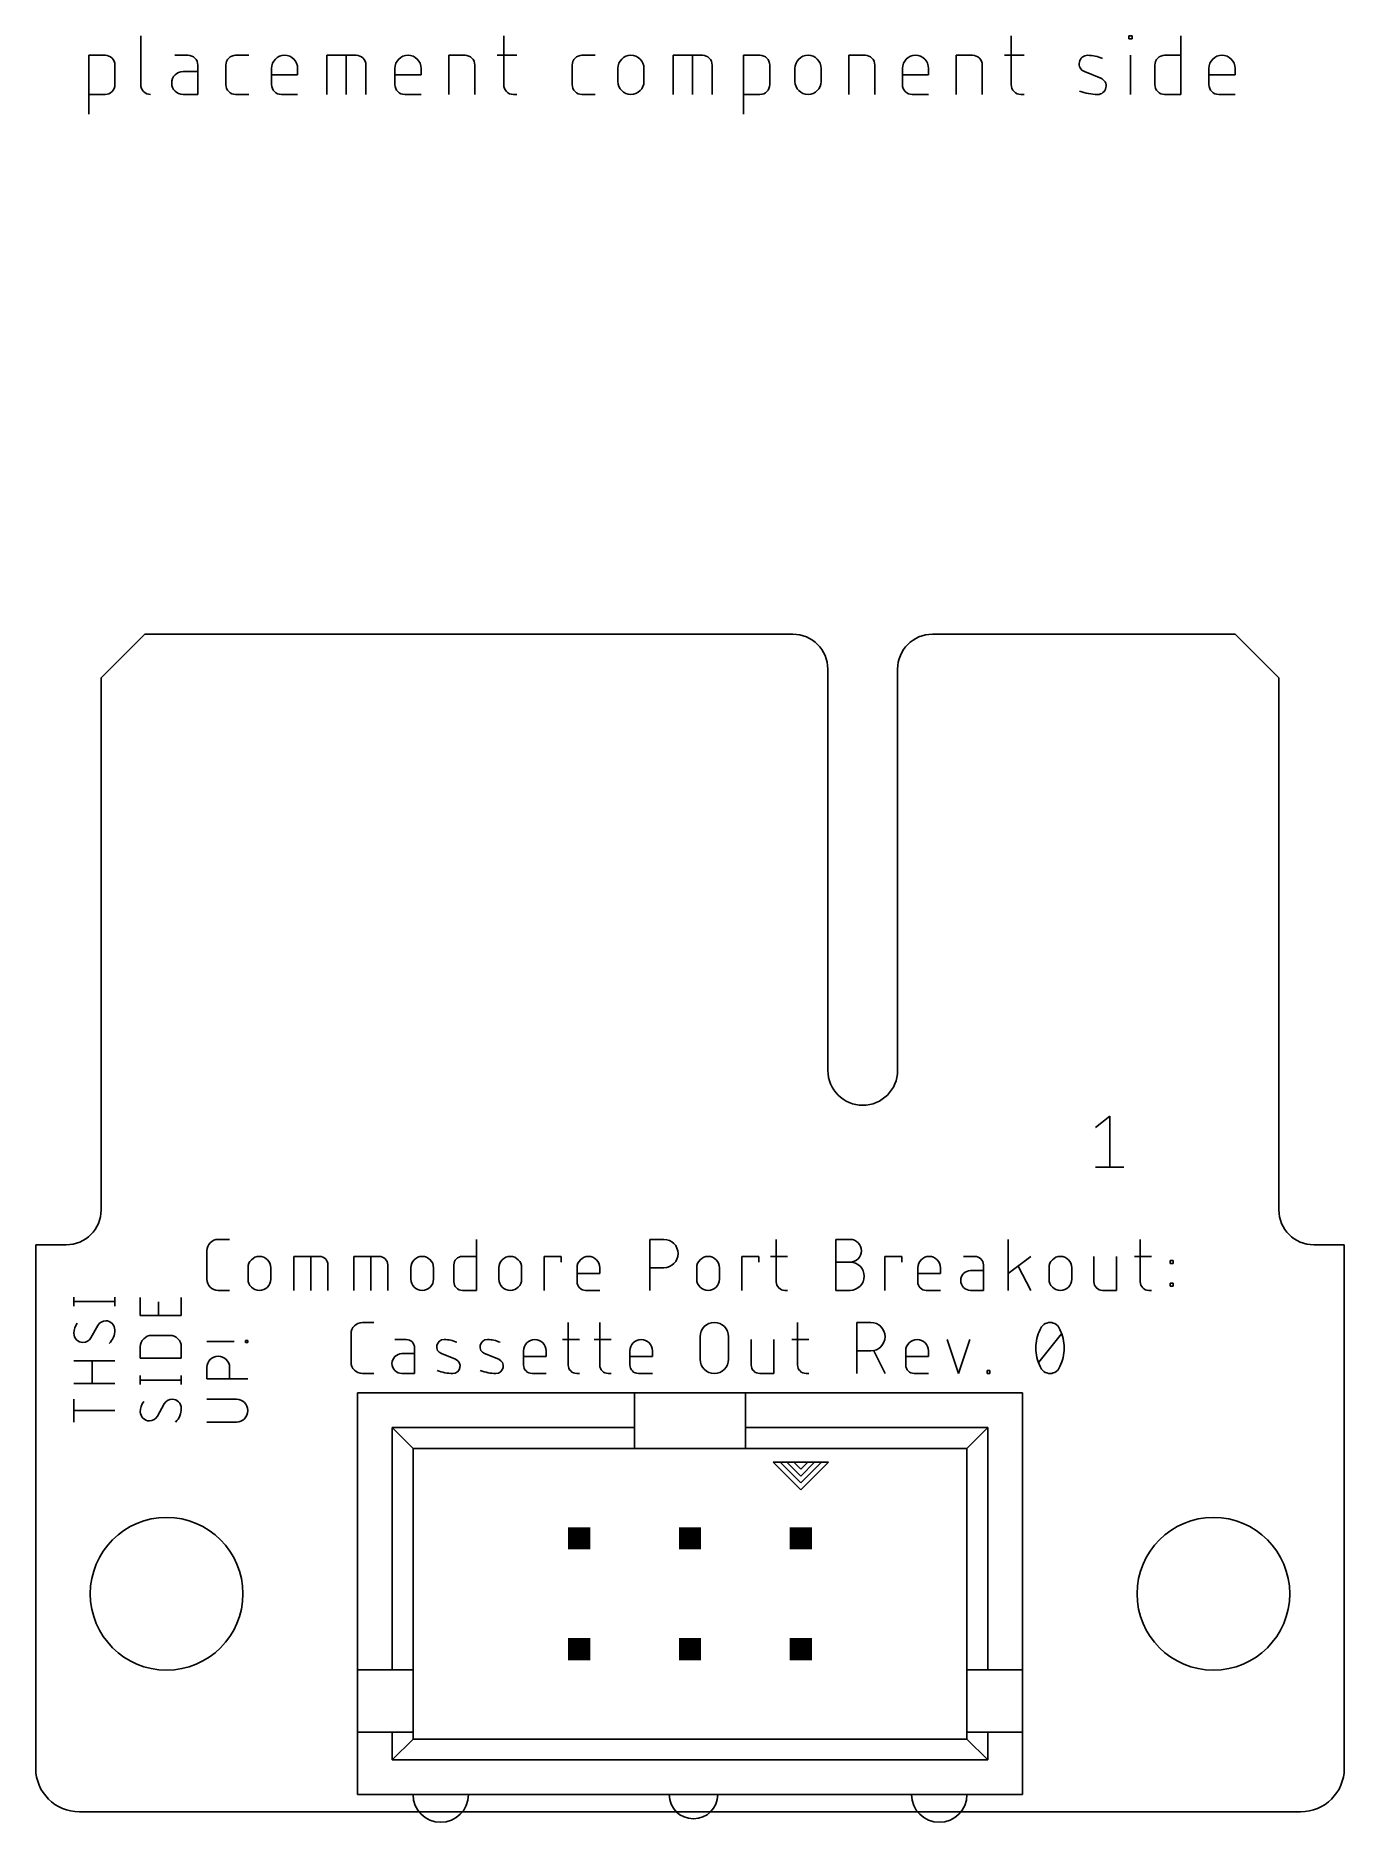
# Model space of a CAD drawing. Extents: x 0 to 30, y -0.2 to 40.7.
import ezdxf

# ---------------------------------------------------------------- set-up
doc = ezdxf.new("R2010")
doc.units = 0
for name, color, linetype in [('20', 30, 'CONTINUOUS'), ('21', 253, 'CONTINUOUS'), ('51', 253, 'CONTINUOUS')]:
    doc.layers.add(name, color=color, linetype=linetype)

# ---------------------------------------------------------------- blocks, each defined once
blk = doc.blocks.new('RECT')
blk.add_solid([(-0.5, -0.5), (0.5, -0.5), (-0.5, 0.5), (0.5, 0.5)])

msp = doc.modelspace()

# ---------------------------------------------------------------- linework, layer by layer
at = {"layer": '20'}
for p, q in [((2.5, 27), (1.5, 26)), ((17.36, 27), (2.5, 27)), ((26, 27), (20.56, 27)), ((26, 27), (27.5, 27)), ((27.5, 27), (28.5, 26)), ((1.5, 26), (1.5, 15)), ((18.16, 17), (18.16, 26.2)), ((19.76, 26.2), (19.76, 17)), ((28.5, 26), (28.5, 15)), ((1.5, 15), (1.5, 13.8)), ((28.5, 15), (28.5, 13.8)), ((0, 1), (0, 13)), ((0.7, 13), (0, 13)), ((29.3, 13), (30, 13)), ((30, 13), (30, 1)), ((29, 0), (1, 0))]:
    msp.add_line(p, q, dxfattribs=at)
for centre in [(3, 5), (27, 5)]:
    msp.add_circle(centre, 1.75, dxfattribs=at)
for centre, radius, start, end in [((17.36, 26.2), 0.8, 0, 90), ((20.56, 26.2), 0.8, 90, 180), ((18.96, 17), 0.8, 180, 270), ((18.96, 17), 0.8, 270, 0), ((0.7, 13.8), 0.8, 270, 0), ((29.3, 13.8), 0.8, 180, 270), ((1, 1), 1, 180, 270), ((29, 1), 1, 270, 0)]:
    msp.add_arc(centre, radius, start, end, dxfattribs=at)
at = {"layer": '21'}
for p, q in [((2.4073, 40.7214), (2.4073, 39.5995)), ((10.7281, 40.7214), (10.7281, 39.5995)), ((22.3634, 40.7214), (22.3634, 39.5995)), ((25.0607, 40.6466), (25.0607, 40.7214)), ((25.0607, 40.7214), (25.1355, 40.7214)), ((25.1355, 40.6466), (25.0607, 40.6466)), ((25.1355, 40.7214), (25.1355, 40.6466)), ((26.2556, 40.7214), (26.2556, 39.3752)), ((1.2177, 38.9264), (1.2177, 40.2726)), ((1.2177, 40.2726), (1.5916, 40.2726)), ((3.4908, 40.2726), (3.1916, 40.2726)), ((4.5837, 40.2726), (4.8829, 40.2726)), ((6.6718, 39.3752), (6.6718, 40.2726)), ((6.6718, 40.2726), (7.3449, 40.2726)), ((7.1205, 39.3752), (7.1205, 40.2726)), ((9.4678, 39.3752), (9.4678, 40.2726)), ((9.4678, 40.2726), (9.8417, 40.2726)), ((10.5785, 40.2726), (11.0273, 40.2726)), ((12.5231, 40.2726), (12.8222, 40.2726)), ((14.6111, 39.3752), (14.6111, 40.2726)), ((14.6111, 40.2726), (15.2842, 40.2726)), ((15.0598, 39.3752), (15.0598, 40.2726)), ((16.2294, 38.9264), (16.2294, 40.2726)), ((16.2294, 40.2726), (16.6033, 40.2726)), ((18.6391, 39.3752), (18.6391, 40.2726)), ((18.6391, 40.2726), (19.013, 40.2726)), ((21.103, 39.3752), (21.103, 40.2726)), ((21.103, 40.2726), (21.477, 40.2726)), ((22.2138, 40.2726), (22.6625, 40.2726)), ((25.0981, 39.3752), (25.0981, 40.2726)), ((25.8816, 40.2726), (26.2556, 40.2726)), ((1.816, 40.0483), (1.816, 39.5995)), ((3.7152, 39.8987), (3.3786, 39.8987)), ((3.7152, 39.3752), (3.7152, 40.0483)), ((4.3594, 39.5995), (4.3594, 40.0483)), ((5.4069, 39.5995), (5.4069, 39.9735)), ((6.0052, 39.8239), (5.4069, 39.8239)), ((6.0052, 39.9735), (6.0052, 39.8239)), ((7.5692, 40.0483), (7.5692, 39.3752)), ((8.2358, 39.5995), (8.2358, 39.9735)), ((8.8341, 39.8239), (8.2358, 39.8239)), ((8.8341, 39.9735), (8.8341, 39.8239)), ((10.0661, 40.0483), (10.0661, 39.3752)), ((12.2987, 39.5995), (12.2987, 40.0483)), ((13.3462, 39.6743), (13.3462, 39.9735)), ((13.9445, 39.9735), (13.9445, 39.6743)), ((15.5086, 40.0483), (15.5086, 39.3752)), ((16.8277, 40.0483), (16.8277, 39.5995)), ((17.4071, 39.6743), (17.4071, 39.9735)), ((18.0054, 39.9735), (18.0054, 39.6743)), ((19.2374, 40.0483), (19.2374, 39.3752)), ((19.8711, 39.5995), (19.8711, 39.9735)), ((20.4694, 39.8239), (19.8711, 39.8239)), ((20.4694, 39.9735), (20.4694, 39.8239)), ((21.7014, 40.0483), (21.7014, 39.3752)), ((24.4181, 39.7491), (24.0442, 39.8987)), ((25.6573, 39.5995), (25.6573, 40.0483)), ((26.8978, 39.5995), (26.8978, 39.9735)), ((27.4962, 39.8239), (26.8978, 39.8239)), ((27.4962, 39.9735), (27.4962, 39.8239)), ((1.5916, 39.3752), (1.2177, 39.3752)), ((3.3786, 39.3752), (3.7152, 39.3752)), ((4.8829, 39.3752), (4.5837, 39.3752)), ((6.0052, 39.3752), (5.6312, 39.3752)), ((8.8341, 39.3752), (8.4602, 39.3752)), ((10.9525, 39.3752), (11.0273, 39.3752)), ((12.8222, 39.3752), (12.5231, 39.3752)), ((16.6033, 39.3752), (16.2294, 39.3752)), ((20.4694, 39.3752), (20.0954, 39.3752)), ((22.5877, 39.3752), (22.6625, 39.3752)), ((26.2556, 39.3752), (25.8816, 39.3752)), ((27.4962, 39.3752), (27.1222, 39.3752)), ((24.3001, 15.6896), (24.6246, 15.9492)), ((24.6246, 15.9492), (24.6246, 14.7808)), ((24.3001, 14.7808), (24.9492, 14.7808)), ((4.1829, 13.1242), (4.4425, 13.1242)), ((10.1056, 13.1242), (10.1056, 11.9558)), ((14.0781, 11.9558), (14.0781, 13.1242)), ((14.0781, 13.1242), (14.4027, 13.1242)), ((16.9786, 13.1242), (16.9786, 12.1505)), ((18.3453, 11.9558), (18.3453, 13.1242)), ((18.3453, 13.1242), (18.6698, 13.1242)), ((22.293, 11.9558), (22.293, 13.1242)), ((25.3225, 13.1242), (25.3225, 12.1505)), ((3.9232, 12.2154), (3.9232, 12.8646)), ((5.9191, 11.9558), (5.9191, 12.7347)), ((5.9191, 12.7347), (6.5033, 12.7347)), ((6.3085, 11.9558), (6.3085, 12.7347)), ((7.2907, 11.9558), (7.2907, 12.7347)), ((7.2907, 12.7347), (7.8749, 12.7347)), ((7.6801, 11.9558), (7.6801, 12.7347)), ((9.781, 12.7347), (10.1056, 12.7347)), ((11.6562, 11.9558), (11.6562, 12.7347)), ((11.6562, 12.7347), (12.0457, 12.7347)), ((12.0457, 12.7347), (12.0457, 12.6049)), ((16.1901, 11.9558), (16.1901, 12.7347)), ((16.1901, 12.7347), (16.5796, 12.7347)), ((16.5796, 12.7347), (16.5796, 12.6049)), ((16.8487, 12.7347), (17.2382, 12.7347)), ((19.4667, 11.9558), (19.4667, 12.7347)), ((19.4667, 12.7347), (19.8562, 12.7347)), ((19.8562, 12.7347), (19.8562, 12.6049)), ((21.5313, 12.7347), (21.2717, 12.7347)), ((22.8123, 12.7347), (22.293, 12.3453)), ((24.2607, 12.7347), (24.2607, 12.1505)), ((24.7799, 11.9558), (24.7799, 12.7347)), ((25.1926, 12.7347), (25.5821, 12.7347)), ((4.8678, 12.2154), (4.8678, 12.4751)), ((5.3871, 12.4751), (5.3871, 12.2154)), ((6.698, 12.54), (6.698, 11.9558)), ((8.0696, 12.54), (8.0696, 11.9558)), ((8.6016, 12.2154), (8.6016, 12.4751)), ((9.1209, 12.4751), (9.1209, 12.2154)), ((9.5863, 12.1505), (9.5863, 12.54)), ((10.6209, 12.2154), (10.6209, 12.4751)), ((11.1402, 12.4751), (11.1402, 12.2154)), ((12.4116, 12.1505), (12.4116, 12.4751)), ((12.9309, 12.3453), (12.4116, 12.3453)), ((12.9309, 12.4751), (12.9309, 12.3453)), ((14.4027, 12.4751), (14.0781, 12.4751)), ((15.1548, 12.2154), (15.1548, 12.4751)), ((15.6741, 12.4751), (15.6741, 12.2154)), ((18.3453, 12.6049), (18.6698, 12.6049)), ((20.2221, 12.1505), (20.2221, 12.4751)), ((20.7414, 12.3453), (20.2221, 12.3453)), ((20.7414, 12.4751), (20.7414, 12.3453)), ((21.7261, 12.4102), (21.434, 12.4102)), ((21.7261, 11.9558), (21.7261, 12.54)), ((22.8123, 11.9558), (22.5202, 12.5075)), ((23.232, 12.2154), (23.232, 12.4751)), ((23.7513, 12.4751), (23.7513, 12.2154)), ((26.0118, 12.5725), (26.0118, 12.6374)), ((26.0118, 12.6374), (26.0768, 12.6374)), ((26.0768, 12.5725), (26.0118, 12.5725)), ((26.0768, 12.6374), (26.0768, 12.5725)), ((4.4425, 11.9558), (4.1829, 11.9558)), ((10.1056, 11.9558), (9.781, 11.9558)), ((12.9309, 11.9558), (12.6063, 11.9558)), ((17.1733, 11.9558), (17.2382, 11.9558)), ((18.6698, 11.9558), (18.3453, 11.9558)), ((20.7414, 11.9558), (20.4168, 11.9558)), ((21.434, 11.9558), (21.7261, 11.9558)), ((24.4554, 11.9558), (24.7799, 11.9558)), ((25.5172, 11.9558), (25.5821, 11.9558)), ((26.0118, 12.0532), (26.0118, 12.1181)), ((26.0118, 12.1181), (26.0768, 12.1181)), ((26.0768, 12.0532), (26.0118, 12.0532)), ((26.0768, 12.1181), (26.0768, 12.0532)), ((0.8741, 11.5941), (0.8741, 11.8029)), ((0.8741, 11.6985), (1.8139, 11.6985)), ((1.8139, 11.5941), (1.8139, 11.8029)), ((2.3981, 11.3782), (2.3981, 11.7959)), ((2.8158, 11.3782), (2.8158, 11.6915)), ((3.3379, 11.7959), (3.3379, 11.3782)), ((1.4223, 11.1541), (1.2657, 10.8669)), ((3.3379, 11.3782), (2.3981, 11.3782)), ((7.4889, 11.2192), (7.7485, 11.2192)), ((12.2074, 11.2192), (12.2074, 10.2455)), ((12.9313, 11.2192), (12.9313, 10.2455)), ((17.4651, 11.2192), (17.4651, 10.2455)), ((18.8223, 10.0508), (18.8223, 11.2192)), ((18.8223, 11.2192), (19.1469, 11.2192)), ((2.3981, 10.4011), (2.3981, 10.6622)), ((2.6592, 10.9232), (3.0768, 10.9232)), ((3.3379, 10.6622), (3.3379, 10.4011)), ((4.5486, 10.7841), (3.9221, 10.7841)), ((4.8097, 10.758), (4.8097, 10.8102)), ((4.8097, 10.8102), (4.8619, 10.8102)), ((4.8619, 10.758), (4.8097, 10.758)), ((4.8619, 10.8102), (4.8619, 10.758)), ((7.2292, 10.3104), (7.2292, 10.9596)), ((8.4924, 10.8297), (8.2328, 10.8297)), ((12.0775, 10.8297), (12.467, 10.8297)), ((12.8014, 10.8297), (13.1909, 10.8297)), ((15.2335, 10.3754), (15.2335, 10.8946)), ((15.8826, 10.8946), (15.8826, 10.3754)), ((16.4033, 10.8297), (16.4033, 10.2455)), ((16.9226, 10.0508), (16.9226, 10.8297)), ((17.3353, 10.8297), (17.7248, 10.8297)), ((20.8991, 10.8297), (21.1588, 10.0508)), ((21.1588, 10.0508), (21.4184, 10.8297)), ((22.9946, 10.3104), (23.5139, 10.9596)), ((0.8741, 10.3441), (1.8139, 10.3441)), ((1.2918, 9.822), (1.2918, 10.3441)), ((3.3379, 10.4011), (2.3981, 10.4011)), ((8.6872, 10.5052), (8.3951, 10.5052)), ((8.6872, 10.0508), (8.6872, 10.635)), ((9.6244, 10.3754), (9.2998, 10.5052)), ((10.615, 10.3754), (10.2904, 10.5052)), ((11.1837, 10.2455), (11.1837, 10.5701)), ((11.7029, 10.4403), (11.1837, 10.4403)), ((11.7029, 10.5701), (11.7029, 10.4403)), ((13.6221, 10.2455), (13.6221, 10.5701)), ((14.1413, 10.4403), (13.6221, 10.4403)), ((14.1413, 10.5701), (14.1413, 10.4403)), ((19.1469, 10.5701), (18.8223, 10.5701)), ((19.4714, 10.0508), (19.2118, 10.5701)), ((19.9466, 10.2455), (19.9466, 10.5701)), ((20.4659, 10.4403), (19.9466, 10.4403)), ((20.4659, 10.5701), (20.4659, 10.4403)), ((2.3981, 9.7958), (2.3981, 10.0046)), ((2.3981, 9.9002), (3.3379, 9.9002)), ((3.3379, 9.7958), (3.3379, 10.0046)), ((3.9221, 9.9266), (3.9221, 10.1876)), ((4.8619, 9.9266), (3.9221, 9.9266)), ((4.4442, 10.1876), (4.4442, 9.9266)), ((7.7485, 10.0508), (7.4889, 10.0508)), ((8.3951, 10.0508), (8.6872, 10.0508)), ((11.7029, 10.0508), (11.3784, 10.0508)), ((12.4021, 10.0508), (12.467, 10.0508)), ((13.126, 10.0508), (13.1909, 10.0508)), ((14.1413, 10.0508), (13.8168, 10.0508)), ((16.5981, 10.0508), (16.9226, 10.0508)), ((17.6599, 10.0508), (17.7248, 10.0508)), ((20.4659, 10.0508), (20.1414, 10.0508)), ((21.8121, 10.0508), (21.8121, 10.1157)), ((21.8121, 10.1157), (21.877, 10.1157)), ((21.877, 10.0508), (21.8121, 10.0508)), ((21.877, 10.1157), (21.877, 10.0508)), ((1.8139, 9.822), (0.8741, 9.822)), ((0.8741, 8.9381), (0.8741, 9.4602)), ((4.6008, 9.4602), (3.9221, 9.4602)), ((7.38, 3.2537), (7.38, 9.6038)), ((7.38, 9.6038), (13.73, 9.6038)), ((13.73, 9.6038), (16.27, 9.6038)), ((13.73, 8.81), (13.73, 9.6038)), ((16.27, 9.6038), (22.62, 9.6038)), ((16.27, 8.81), (16.27, 9.6038)), ((22.62, 9.6038), (22.62, 3.2537)), ((1.8139, 9.1992), (0.8741, 9.1992)), ((2.9463, 9.3558), (2.7897, 9.0686)), ((3.9221, 8.9381), (4.6008, 8.9381)), ((13.73, 8.81), (8.1737, 8.81)), ((8.1737, 3.2537), (8.1737, 8.81)), ((8.65, 8.3338), (8.1737, 8.81)), ((13.73, 8.3338), (13.73, 8.81)), ((16.27, 8.3338), (16.27, 8.81)), ((16.27, 8.81), (21.8263, 8.81)), ((21.8263, 8.81), (21.35, 8.3338)), ((21.8263, 3.2537), (21.8263, 8.81)), ((8.65, 3.2537), (8.65, 8.3338)), ((8.65, 8.3338), (13.73, 8.3338)), ((13.73, 8.3338), (16.27, 8.3338)), ((16.27, 8.3338), (21.35, 8.3338)), ((21.35, 8.3338), (21.35, 3.2537)), ((17.0638, 8.0162), (16.905, 8.0162)), ((16.905, 8.0162), (17.54, 7.3812)), ((17.2225, 8.0162), (17.0638, 8.0162)), ((17.0638, 8.0162), (17.54, 7.54)), ((17.3813, 8.0162), (17.2225, 8.0162)), ((17.2225, 8.0162), (17.54, 7.6987)), ((17.6988, 8.0162), (17.3813, 8.0162)), ((17.3813, 8.0162), (17.54, 7.8575)), ((17.54, 7.3812), (18.175, 8.0162)), ((17.54, 7.54), (18.0163, 8.0162)), ((17.54, 7.6987), (17.8575, 8.0162)), ((17.54, 7.8575), (17.6988, 8.0162)), ((17.8575, 8.0162), (17.6988, 8.0162)), ((18.0163, 8.0162), (17.8575, 8.0162)), ((18.175, 8.0162), (18.0163, 8.0162)), ((7.38, 1.825), (7.38, 3.2537)), ((8.1737, 3.2537), (7.38, 3.2537)), ((8.65, 3.2537), (8.1737, 3.2537)), ((8.65, 1.825), (8.65, 3.2537)), ((21.35, 3.2537), (21.35, 1.825)), ((21.35, 3.2537), (21.8263, 3.2537)), ((21.8263, 3.2537), (22.62, 3.2537)), ((22.62, 3.2537), (22.62, 1.825)), ((7.38, 0.3962), (7.38, 1.825)), ((8.1737, 1.825), (7.38, 1.825)), ((8.65, 1.825), (8.1737, 1.825)), ((8.1737, 1.825), (8.1737, 1.19)), ((8.65, 1.6662), (8.1737, 1.19)), ((8.65, 1.6662), (8.65, 1.825)), ((21.35, 1.6662), (8.65, 1.6662)), ((21.35, 1.825), (21.35, 1.6662)), ((21.35, 1.825), (21.8263, 1.825)), ((21.8263, 1.19), (21.35, 1.6662)), ((21.8263, 1.825), (22.62, 1.825)), ((21.8263, 1.19), (21.8263, 1.825)), ((22.62, 1.825), (22.62, 0.3962)), ((21.8263, 1.19), (8.1737, 1.19)), ((22.62, 0.3962), (7.38, 0.3962))]:
    msp.add_line(p, q, dxfattribs=at)
for centre, radius, start, end in [((1.5916, 40.0483), 0.2244, 0, 90), ((3.4908, 40.0483), 0.2244, 0, 90), ((4.5837, 40.0483), 0.2244, 89.9992, 180), ((5.706, 39.9735), 0.2992, 0, 180), ((7.3449, 40.0483), 0.2244, 0, 90), ((8.535, 39.9735), 0.2992, 0, 180), ((9.8417, 40.0483), 0.2244, 0, 90), ((12.5231, 40.0483), 0.2244, 89.9992, 180), ((13.6454, 39.9735), 0.2992, 0, 180), ((15.2842, 40.0483), 0.2244, 0, 90), ((16.6033, 40.0483), 0.2244, 0, 90), ((17.7063, 39.9735), 0.2992, 0, 180), ((19.013, 40.0483), 0.2244, 0, 90), ((20.1702, 39.9735), 0.2992, 0, 180), ((21.477, 40.0483), 0.2244, 0, 90), ((24.1162, 40.0787), 0.1939, 89.181, 248.1986), ((24.1068, 39.4234), 0.8493, 65.7609, 89.181), ((25.8816, 40.0483), 0.2244, 89.9992, 180), ((27.197, 39.9735), 0.2992, 0, 180), ((3.3786, 39.6369), 0.2618, 90, 270), ((24.3461, 39.569), 0.1939, 269.181, 68.1986), ((1.5916, 39.5995), 0.2244, 270.0008, 0), ((2.6316, 39.5995), 0.2244, 180, 270), ((4.5837, 39.5995), 0.2244, 180, 270), ((5.6312, 39.5995), 0.2244, 180, 270), ((8.4602, 39.5995), 0.2244, 180, 270), ((10.9525, 39.5995), 0.2244, 180, 270), ((12.5231, 39.5995), 0.2244, 180, 270), ((13.6454, 39.6743), 0.2992, 180, 0), ((16.6033, 39.5995), 0.2244, 270.0008, 0), ((17.7063, 39.6743), 0.2992, 180, 0), ((20.0954, 39.5995), 0.2244, 180, 270), ((22.5877, 39.5995), 0.2244, 180, 270), ((24.3615, 40.6435), 1.2684, 250.2096, 269.181), ((25.8816, 39.5995), 0.2244, 180, 270), ((27.1222, 39.5995), 0.2244, 180, 270), ((4.1829, 12.8646), 0.2596, 90.0007, 180), ((14.4027, 12.7996), 0.3246, 270, 90), ((18.6698, 12.8646), 0.2596, 270, 90), ((5.1274, 12.4751), 0.2596, 0, 180), ((6.5033, 12.54), 0.1947, 0, 90), ((7.8749, 12.54), 0.1947, 0, 90), ((8.8612, 12.4751), 0.2596, 0, 180), ((9.781, 12.54), 0.1947, 90, 180), ((10.8805, 12.4751), 0.2596, 0, 180), ((12.6712, 12.4751), 0.2596, 0, 180), ((15.4144, 12.4751), 0.2596, 0, 180), ((20.4817, 12.4751), 0.2596, 0, 180), ((21.5313, 12.54), 0.1947, 0, 90), ((23.4916, 12.4751), 0.2596, 0, 180), ((18.6698, 12.2804), 0.3246, 270, 90), ((21.434, 12.183), 0.2272, 90, 270), ((4.1829, 12.2154), 0.2596, 180, 270), ((5.1274, 12.2154), 0.2596, 180, 0), ((8.8612, 12.2154), 0.2596, 180, 0), ((9.781, 12.1505), 0.1947, 180, 270), ((10.8805, 12.2154), 0.2596, 180, 0), ((12.6063, 12.1505), 0.1947, 180, 270), ((15.4144, 12.2154), 0.2596, 180, 0), ((17.1733, 12.1505), 0.1947, 180, 270), ((20.4168, 12.1505), 0.1947, 180, 270), ((23.4916, 12.2154), 0.2596, 180, 0), ((24.4554, 12.1505), 0.1947, 180, 270), ((25.5172, 12.1505), 0.1947, 180, 270), ((1.2657, 10.9714), 0.3916, 143.1292, 180), ((1.6051, 11.0464), 0.2121, 90.0001, 149.4899), ((1.6051, 11.0497), 0.2088, 0, 90), ((7.4889, 10.9596), 0.2596, 90.0007, 180), ((15.5581, 10.8946), 0.3246, 0, 180), ((19.1469, 10.8946), 0.3246, 270, 90), ((23.2543, 10.979), 0.2402, 90, 161.0751), ((23.2543, 10.979), 0.2402, 18.9248, 90.0002), ((1.0829, 10.9714), 0.2088, 180, 270), ((1.0829, 10.9746), 0.2121, 269.9997, 329.4903), ((1.3727, 11.0497), 0.4412, 314.7611, 359.9999), ((2.6592, 10.6622), 0.2611, 90, 180), ((3.0768, 10.6622), 0.2611, 359.9993, 90), ((8.4924, 10.635), 0.1947, 0, 90), ((9.3623, 10.6614), 0.1683, 89.1818, 248.1989), ((9.3542, 10.0927), 0.7371, 65.7612, 89.1819), ((10.3529, 10.6614), 0.1683, 89.1818, 248.1989), ((10.3448, 10.0927), 0.7371, 65.7612, 89.1819), ((11.4433, 10.5701), 0.2596, 0, 180), ((13.8817, 10.5701), 0.2596, 0, 180), ((20.2063, 10.5701), 0.2596, 0, 180), ((23.8926, 10.635), 0.9628, 154.0109, 180.0001), ((22.616, 10.635), 0.9629, 359.9999, 25.9891), ((4.1832, 10.1876), 0.2611, 0, 180), ((7.4889, 10.3104), 0.2596, 180, 270), ((8.3951, 10.278), 0.2272, 90, 270), ((9.5619, 10.2191), 0.1683, 269.1818, 68.1989), ((10.5525, 10.2191), 0.1683, 269.1818, 68.1989), ((11.3784, 10.2455), 0.1947, 180, 270), ((12.4021, 10.2455), 0.1947, 180, 270), ((13.126, 10.2455), 0.1947, 180, 270), ((13.8168, 10.2455), 0.1947, 180, 270), ((15.5581, 10.3754), 0.3246, 180, 0), ((16.5981, 10.2455), 0.1947, 180, 270), ((17.6599, 10.2455), 0.1947, 180, 270), ((20.1414, 10.2455), 0.1947, 180, 270), ((23.8926, 10.635), 0.9629, 180, 205.9888), ((22.616, 10.635), 0.9629, 334.0112, 360), ((9.5752, 11.1515), 1.1008, 250.209, 269.1819), ((10.5658, 11.1515), 1.1008, 250.209, 269.1819), ((23.2543, 10.291), 0.2402, 198.9254, 269.9998), ((23.2543, 10.291), 0.2402, 270, 341.0747), ((3.1291, 9.2481), 0.2121, 90.0001, 149.4899), ((3.1291, 9.2514), 0.2088, 0, 90), ((4.6008, 9.1992), 0.2611, 270, 90), ((2.7897, 9.173), 0.3916, 143.1292, 180), ((2.6069, 9.173), 0.2088, 180, 270), ((2.6069, 9.1763), 0.2121, 269.9997, 329.4903), ((2.8967, 9.2514), 0.4412, 314.7611, 359.9999), ((9.285, 0.3962), 0.635, 180, 0), ((15.0794, 0.3962), 0.5556, 180, 0), ((20.715, 0.3962), 0.635, 180, 0)]:
    msp.add_arc(centre, radius, start, end, dxfattribs=at)

# ---------------------------------------------------------------- block references
at = {"layer": '51', "xscale": 0.508, "yscale": 0.508, "rotation": 180}
for p in [(12.46, 6.27), (15, 6.27), (17.54, 6.27), (12.46, 3.73), (15, 3.73), (17.54, 3.73)]:
    msp.add_blockref('RECT', p, dxfattribs=at)

doc.saveas('drawing.dxf')
